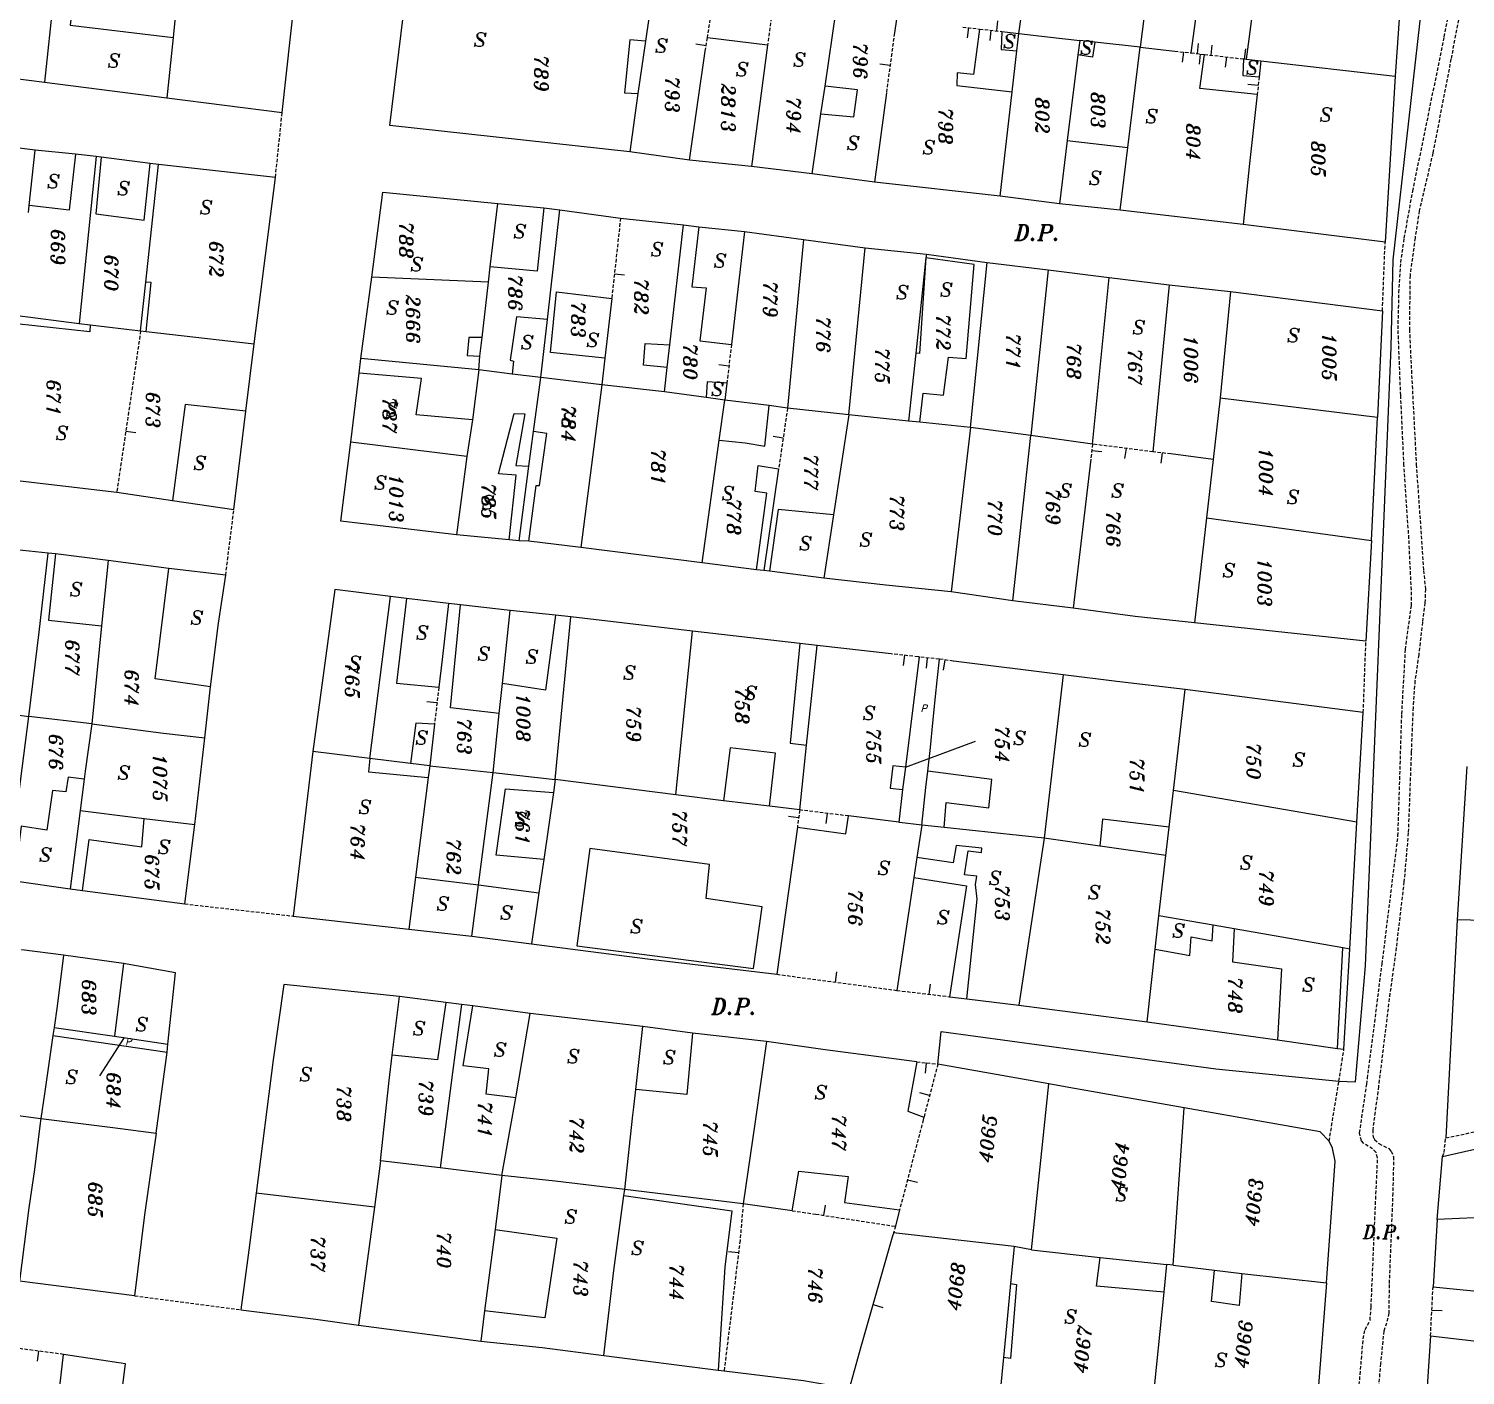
# Model space of a CAD drawing. Extents: x -334462 to -332769, y -29481 to -26664.
# Drawn here: x -334092.9 to -333987.7, y -28304.1 to -28205.6 of the extents above; entities that cross this region are included whole.
import ezdxf
from ezdxf.enums import TextEntityAlignment as Align

# ---------------------------------------------------------------- set-up
doc = ezdxf.new("R2010")
doc.units = 0
doc.header["$MEASUREMENT"] = 0
doc.linetypes.add('HIDDEN', pattern=[0.375, 0.25, -0.125])
for name, color, linetype in [('17', 7, 'CONTINUOUS'), ('18', 7, 'CONTINUOUS'), ('DP$DIVIDING$LINE', 7, 'CONTINUOUS'), ('ENC$$ST$$A$$TEXT', 7, 'CONTINUOUS'), ('ENCRO$$AREA$TEXT', 7, 'CONTINUOUS'), ('ENCROACHED$WALL', 7, 'CONTINUOUS'), ('MAP$SHEET$BOUND$', 7, 'CONTINUOUS'), ('PARCEL$BOUNDARY', 7, 'CONTINUOUS'), ('PARCEL$NUMBER', 7, 'CONTINUOUS'), ('SECTION$$A$', 7, 'CONTINUOUS'), ('STRUC$$FOOTPRINT', 7, 'CONTINUOUS')]:
    doc.layers.add(name, color=color, linetype=linetype)
doc.styles.add('ITALICT', font='ITALICT', dxfattribs={"height": 0.2})

msp = doc.modelspace()

# ---------------------------------------------------------------- linework, layer by layer
at = {"layer": '17', "color": 1, "linetype": 'Continuous'}
for p, q in [((-334022.47, -28205.68), (-334022.55, -28206.43)), ((-334006.34, -28207.51), (-334006.25, -28206.76)), ((-334005.22, -28207.64), (-334005.31, -28208.38)), ((-334036.55, -28263.34), (-334037.29, -28263.24)), ((-334034.46, -28263.01), (-334034.55, -28263.75)), ((-334034.7, -28292.44), (-334034.58, -28291.7)), ((-334031.09, -28298.97), (-334030.37, -28299.18))]:
    msp.add_line(p, q, dxfattribs=at)
at = {"layer": '18', "color": 1, "linetype": 'Continuous'}
for p, q in [((-334024.11, -28205.49), (-334024.2, -28206.24)), ((-334022.04, -28205.73), (-334021.95, -28204.99)), ((-334007.33, -28207.39), (-334007.25, -28206.65)), ((-334043.33, -28206.83), (-334044.07, -28206.71)), ((-334008.36, -28207.28), (-334008.45, -28208.02)), ((-334007.13, -28207.42), (-334007.21, -28208.16)), ((-334003.89, -28207.79), (-334003.8, -28207.04)), ((-334029.85, -28208.27), (-334030.59, -28208.17)), ((-334002.89, -28209.72), (-334003.64, -28209.64)), ((-334050.04, -28223.51), (-334049.3, -28223.59)), ((-334041.66, -28230.27), (-334042.4, -28230.18)), ((-334085.83, -28235.02), (-334085.09, -28235.13)), ((-334037.68, -28235.54), (-334038.42, -28235.43)), ((-334015.07, -28236.44), (-334014.33, -28236.53)), ((-334012.57, -28236.29), (-334012.67, -28237.03)), ((-334009.93, -28236.62), (-334010.02, -28237.37)), ((-334028.8, -28251.44), (-334028.88, -28252.18)), ((-334027.13, -28251.62), (-334027.21, -28252.37)), ((-334025.85, -28251.78), (-334025.95, -28252.52)), ((-334063.04, -28254.92), (-334063.78, -28254.84)), ((-334033.85, -28275.37), (-334033.75, -28274.62)), ((-334026.98, -28276.25), (-334026.89, -28275.51)), ((-334027.2, -28281.27), (-334027.28, -28282.02)), ((-334026.96, -28283.66), (-334027.68, -28283.47)), ((-334028.57, -28289.83), (-334027.84, -28290.02)), ((-334040.95, -28295.19), (-334041.69, -28295.1)), ((-333990.17, -28299.37), (-333989.42, -28299.41)), ((-334092.23, -28302.37), (-334092.33, -28303.12))]:
    msp.add_line(p, q, dxfattribs=at)
at = {"layer": 'DP$DIVIDING$LINE', "color": 30, "linetype": 'HIDDEN'}
for p, q in [((-334074.87, -28216.45), (-334074.37, -28211.71)), ((-333993.79, -28226.22), (-333993.59, -28221.19)), ((-334078.51, -28245.58), (-334077.91, -28240.76)), ((-333995.19, -28255.63), (-333995, -28250.41)), ((-334081.51, -28269.64), (-334073.56, -28270.53)), ((-333996.98, -28282.62), (-333996.61, -28280.28)), ((-333997.69, -28287.01), (-333996.98, -28282.62)), ((-334085.18, -28298.33), (-334077.41, -28299.35))]:
    msp.add_line(p, q, dxfattribs=at)
at = {"layer": 'DP$DIVIDING$LINE', "color": 2, "linetype": 'HIDDEN'}
for points in [[(-333995.58, -28305.97), (-333995.2, -28301.47), (-333995.06, -28300.8), (-333994.7, -28300.12), (-333994.62, -28299.15), (-333994.28, -28291.25), (-333994.14, -28288.22), (-333994.26, -28287.83), (-333994.51, -28287.58), (-333995.18, -28287.16), (-333995.33, -28286.99), (-333995.46, -28286.4), (-333994.94, -28282.83), (-333994.88, -28282.4), (-333993.81, -28274.03), (-333992.65, -28264.67), (-333992.37, -28255.74), (-333992.1, -28251.01), (-333991.67, -28247.79), (-333991.67, -28246.66), (-333991.85, -28242.89), (-333992.21, -28237.53), (-333992.45, -28232.41), (-333992.64, -28227.54), (-333992.58, -28224.89), (-333992.44, -28222.69), (-333992.19, -28220.91), (-333991.57, -28217.45), (-333990.43, -28211.96), (-333989.27, -28206.17), (-333987.86, -28199.28)], [(-333987.32, -28200.13), (-333988.77, -28207.79), (-333990.1, -28214.69), (-333991.09, -28218.9), (-333991.4, -28220.88), (-333991.77, -28223.64), (-333991.79, -28225.13), (-333991.81, -28227.59), (-333991.69, -28230.2), (-333991.31, -28237.46), (-333990.78, -28245.23), (-333990.64, -28246.6), (-333990.68, -28247.6), (-333990.86, -28249.02), (-333991.13, -28251.41), (-333991.41, -28253.31), (-333991.55, -28255.26), (-333991.68, -28258.52), (-333991.9, -28264.44), (-333992.21, -28268.01), (-333992.78, -28272.84), (-333993.29, -28276.57), (-333994.07, -28282.92), (-333994.08, -28283.01), (-333994.5, -28286.17), (-333994.48, -28286.68), (-333994.36, -28286.89), (-333994.05, -28287.19), (-333993.32, -28287.54), (-333993.16, -28287.74), (-333992.97, -28288.15), (-333993.03, -28290.8), (-333993.3, -28297.51), (-333993.32, -28299.61), (-333993.48, -28300.32), (-333993.69, -28300.91), (-333993.93, -28303.28), (-333994.46, -28309.4)], [(-333989.38, -28288.12), (-333989.28, -28287.84), (-333989.15, -28286.76)]]:
    msp.add_lwpolyline(points, dxfattribs=at)
at = {"layer": 'ENC$$ST$$A$$TEXT', "color": 1, "linetype": 'Continuous'}
msp.add_line((-334085.95, -28279.43), (-334087.75, -28282.22), dxfattribs=at)
at = {"layer": 'ENCRO$$AREA$TEXT', "color": 5, "linetype": 'Continuous'}
msp.add_line((-334028.72, -28259.62), (-334023.6, -28257.72), dxfattribs=at)
at = {"layer": 'ENCROACHED$WALL', "color": 5, "linetype": 'Continuous'}
msp.add_line((-334028.72, -28259.62), (-334028.93, -28261.27), dxfattribs=at)
at = {"layer": 'MAP$SHEET$BOUND$', "color": 6, "linetype": 'Continuous'}
for points in [[(-333996.98, -28282.62), (-333995.77, -28282.67), (-333995.02, -28274.17), (-333993.15, -28228.88), (-333993.01, -28222.49), (-333990.71, -28202.16), (-333988.93, -28166.35), (-333990.51, -28166.17)], [(-334026.35, -28281.36), (-334026.11, -28278.98), (-334005.99, -28281.7), (-333996.98, -28282.62)]]:
    msp.add_lwpolyline(points, dxfattribs=at)
at = {"layer": 'PARCEL$BOUNDARY', "color": 7, "linetype": 'Continuous'}
for p, q in [((-334010.05, -28195.13), (-334011.53, -28206.91)), ((-334074.37, -28211.71), (-334073.01, -28199.42)), ((-334091.03, -28202.46), (-334091.78, -28209.49)), ((-334082.08, -28203.46), (-334082.36, -28206.22)), ((-334047.2, -28202.62), (-334047.76, -28206.47)), ((-334034.61, -28209.78), (-334033.79, -28204.22)), ((-334029.39, -28204.87), (-334029.53, -28205.88)), ((-334020.41, -28205.92), (-334020.26, -28204.71)), ((-334082.36, -28206.22), (-334082.81, -28210.62)), ((-334047.76, -28206.47), (-334048.32, -28210.3)), ((-334021.66, -28205.77), (-334020.41, -28205.92)), ((-334020.56, -28207.18), (-334020.41, -28205.92)), ((-334015.96, -28206.42), (-334016.09, -28207.49)), ((-334014.85, -28206.54), (-334015.96, -28206.42)), ((-334011.53, -28206.91), (-334014.85, -28206.54)), ((-334044.55, -28215.18), (-334043.39, -28207.21)), ((-334038.82, -28206.78), (-334040, -28215.65)), ((-334020.91, -28210.18), (-334020.56, -28207.18)), ((-334016.09, -28207.49), (-334016.88, -28213.76)), ((-334012.44, -28214.27), (-334011.53, -28206.91)), ((-334011.53, -28206.91), (-334008.99, -28207.21)), ((-334003.76, -28207.8), (-334002.69, -28207.92)), ((-334002.69, -28207.92), (-334002.82, -28209.08)), ((-334002.69, -28207.92), (-333992.86, -28209.04)), ((-334096.44, -28208.89), (-334091.78, -28209.49)), ((-334091.78, -28209.49), (-334082.81, -28210.62)), ((-334034.91, -28211.79), (-334034.61, -28209.78)), ((-333992.86, -28209.04), (-333993.59, -28221.19)), ((-334082.81, -28210.62), (-334074.37, -28211.71)), ((-334048.32, -28210.3), (-334048.92, -28214.57)), ((-334030.12, -28210.27), (-334031, -28216.81)), ((-334021.79, -28217.82), (-334020.91, -28210.18)), ((-334035.56, -28216.18), (-334034.91, -28211.79)), ((-334092.47, -28214.45), (-334096.15, -28214.01)), ((-334016.88, -28213.76), (-334017.45, -28218.38)), ((-334092.9, -28218.51), (-334092.47, -28214.45)), ((-334089.5, -28214.76), (-334092.47, -28214.45)), ((-334088, -28214.93), (-334089.5, -28214.76)), ((-334088, -28214.93), (-334089.23, -28227.15)), ((-334087.64, -28214.97), (-334088, -28214.93)), ((-334084.04, -28215.44), (-334087.64, -28214.97)), ((-334044.55, -28215.18), (-334048.92, -28214.57)), ((-334013, -28218.84), (-334012.44, -28214.27)), ((-334084.35, -28224.12), (-334083.42, -28215.52)), ((-334083.42, -28215.52), (-334084.04, -28215.44)), ((-334074.87, -28216.45), (-334083.42, -28215.52)), ((-334040, -28215.65), (-334044.55, -28215.18)), ((-334035.56, -28216.18), (-334040, -28215.65)), ((-334076.42, -28228.63), (-334074.87, -28216.45)), ((-334031, -28216.81), (-334035.56, -28216.18)), ((-334021.79, -28217.82), (-334031, -28216.81)), ((-334017.45, -28218.38), (-334021.79, -28217.82)), ((-334092.96, -28219.02), (-334092.9, -28218.51)), ((-334059.13, -28223), (-334058.57, -28218.37)), ((-334058.57, -28218.37), (-334055.22, -28218.67)), ((-334055.22, -28218.67), (-334054.03, -28218.83)), ((-334054.94, -28226.85), (-334054.03, -28218.83)), ((-334054.03, -28218.83), (-334049.59, -28219.44)), ((-334013, -28218.84), (-334017.45, -28218.38)), ((-334003.99, -28219.9), (-334013, -28218.84)), ((-334049.59, -28219.44), (-334044.97, -28219.92)), ((-334045.97, -28228.71), (-334044.97, -28219.92)), ((-334044.97, -28219.92), (-334043.85, -28220.08)), ((-334043.85, -28220.08), (-334040.51, -28220.42)), ((-333993.59, -28221.19), (-334003.99, -28219.9)), ((-334040.51, -28220.42), (-334041.47, -28228.68)), ((-334040.51, -28220.42), (-334036.19, -28221.01)), ((-334036.19, -28221.01), (-334037.36, -28233.34)), ((-334036.19, -28221.01), (-334031.68, -28221.62)), ((-334032.88, -28233.83), (-334031.68, -28221.62)), ((-334031.68, -28221.62), (-334027.19, -28222.08)), ((-334027.22, -28222.34), (-334027.97, -28229.33)), ((-334027.19, -28222.08), (-334027.22, -28222.34)), ((-334027.19, -28222.08), (-334022.75, -28222.67)), ((-334059.26, -28224.12), (-334059.13, -28223)), ((-334023.96, -28234.76), (-334022.75, -28222.67)), ((-334022.75, -28222.67), (-334018.28, -28223.22)), ((-334018.28, -28223.22), (-334019.53, -28235.35)), ((-334018.28, -28223.22), (-334013.81, -28223.77)), ((-334084.74, -28227.69), (-334084.35, -28224.12)), ((-334068.61, -28229.7), (-334067.8, -28223.76)), ((-334059.26, -28224.12), (-334067.8, -28223.76)), ((-334059.73, -28228.18), (-334059.26, -28224.12)), ((-334015.02, -28235.98), (-334013.81, -28223.77)), ((-334013.81, -28223.77), (-334009.41, -28224.31)), ((-334009.41, -28224.31), (-334010.6, -28236.54)), ((-334009.41, -28224.31), (-334004.91, -28224.81)), ((-334050.24, -28225.31), (-334050.73, -28229.69)), ((-334004.91, -28224.81), (-334005.67, -28232.59)), ((-334004.91, -28224.81), (-333993.79, -28226.22)), ((-334093.76, -28226.57), (-334089.23, -28227.15)), ((-333993.79, -28226.22), (-333994.14, -28234)), ((-334089.23, -28227.15), (-334088.44, -28227.24)), ((-334088.44, -28227.24), (-334084.74, -28227.69)), ((-334084.74, -28227.69), (-334084.33, -28227.73)), ((-334055.43, -28231.11), (-334054.94, -28226.85)), ((-334084.33, -28227.73), (-334076.42, -28228.63)), ((-334077.04, -28233.56), (-334076.42, -28228.63)), ((-334059.9, -28229.55), (-334059.73, -28228.18)), ((-334046.17, -28230.37), (-334045.97, -28228.71)), ((-334068.74, -28230.78), (-334068.61, -28229.7)), ((-334059.98, -28230.54), (-334068.61, -28229.7)), ((-334059.98, -28230.54), (-334059.9, -28229.55)), ((-334050.73, -28229.69), (-334050.95, -28231.65)), ((-334027.97, -28229.33), (-334028.51, -28234.29)), ((-334069.35, -28235.84), (-334068.74, -28230.78)), ((-334059.98, -28230.54), (-334060.44, -28234.19)), ((-334057.52, -28230.86), (-334059.98, -28230.54)), ((-334055.43, -28231.11), (-334057.52, -28230.86)), ((-334046.38, -28232.16), (-334046.17, -28230.37)), ((-334055.97, -28235.05), (-334055.43, -28231.11)), ((-334050.95, -28231.65), (-334055.43, -28231.11)), ((-334050.95, -28231.65), (-334052.51, -28243.55)), ((-334046.38, -28232.16), (-334050.95, -28231.65)), ((-334041.8, -28231.52), (-334041.95, -28232.75)), ((-334043.33, -28232.57), (-334046.38, -28232.16)), ((-334041.95, -28232.75), (-334043.33, -28232.57)), ((-334042.36, -28235.69), (-334041.95, -28232.75)), ((-334038.71, -28233.16), (-334041.95, -28232.75)), ((-334005.67, -28232.59), (-334006.18, -28237.1)), ((-334005.67, -28232.59), (-333994.14, -28234)), ((-334077.91, -28240.76), (-334077.04, -28233.56)), ((-334037.36, -28233.34), (-334038.71, -28233.16)), ((-334032.88, -28233.83), (-334037.36, -28233.34)), ((-334032.88, -28233.83), (-334034, -28241.16)), ((-334028.51, -28234.29), (-334032.88, -28233.83)), ((-333994.59, -28243.04), (-333994.14, -28234)), ((-334060.44, -28234.19), (-334060.86, -28236.88)), ((-334056.31, -28237.6), (-334055.97, -28235.05)), ((-334027.67, -28234.38), (-334028.51, -28234.29)), ((-334023.96, -28234.76), (-334027.67, -28234.38)), ((-334023.96, -28234.76), (-334025.37, -28246.8)), ((-334019.53, -28235.35), (-334023.96, -28234.76)), ((-334060.86, -28236.88), (-334069.35, -28235.84)), ((-334043.61, -28244.67), (-334042.36, -28235.69)), ((-334020.85, -28247.45), (-334019.53, -28235.35)), ((-334015.02, -28235.98), (-334019.53, -28235.35)), ((-334060.86, -28236.88), (-334061.61, -28242.61)), ((-334015.15, -28237.09), (-334016.45, -28247.99)), ((-334006.18, -28237.1), (-334009.28, -28236.7)), ((-334006.18, -28237.1), (-334006.68, -28241.38)), ((-334057.02, -28243.05), (-334056.31, -28237.6)), ((-334038.01, -28237.79), (-334039.1, -28245.24)), ((-334095.5, -28238.43), (-334086.49, -28239.5)), ((-334086.49, -28239.5), (-334082.41, -28240.1)), ((-334082.41, -28240.1), (-334077.91, -28240.76)), ((-334034, -28241.16), (-334034.71, -28245.78)), ((-334006.68, -28241.38), (-334007.56, -28249.05)), ((-334006.68, -28241.38), (-333994.59, -28243.04)), ((-334091.52, -28243.95), (-334095.99, -28243.49)), ((-334057.76, -28242.99), (-334061.61, -28242.61)), ((-334057.02, -28243.05), (-334057.76, -28242.99)), ((-334056.32, -28243.09), (-334057.02, -28243.05)), ((-334052.51, -28243.55), (-334056.32, -28243.09)), ((-333994.59, -28243.04), (-333995, -28250.41)), ((-334090.97, -28244.01), (-334091.52, -28243.95)), ((-334087.11, -28244.51), (-334090.97, -28244.01)), ((-334087.11, -28244.51), (-334087.61, -28249.29)), ((-334043.61, -28244.67), (-334052.51, -28243.55)), ((-334078.51, -28245.58), (-334082.67, -28245.08)), ((-334039.63, -28245.17), (-334043.61, -28244.67)), ((-334039.1, -28245.24), (-334039.63, -28245.17)), ((-334038.67, -28245.29), (-334039.1, -28245.24)), ((-334034.71, -28245.78), (-334038.67, -28245.29)), ((-334065.27, -28247.28), (-334066.45, -28247.13)), ((-334062.19, -28247.65), (-334065.27, -28247.28)), ((-334061.32, -28247.75), (-334062.19, -28247.65)), ((-334020.85, -28247.45), (-334025.37, -28246.8)), ((-334016.45, -28247.99), (-334020.85, -28247.45)), ((-334057.68, -28248.16), (-334061.32, -28247.75)), ((-334058.24, -28253.51), (-334057.68, -28248.16)), ((-334054.36, -28248.51), (-334057.68, -28248.16)), ((-334054.37, -28260.52), (-334053.23, -28248.63)), ((-334053.23, -28248.63), (-334054.36, -28248.51)), ((-334044.31, -28249.67), (-334053.23, -28248.63)), ((-334087.61, -28249.29), (-334088.32, -28256.45)), ((-334045.53, -28261.66), (-334044.31, -28249.67)), ((-334036.47, -28250.58), (-334044.31, -28249.67)), ((-333995, -28250.41), (-334007.56, -28249.05)), ((-334035.18, -28250.72), (-334036.47, -28250.58)), ((-334035.96, -28258.02), (-334035.18, -28250.72)), ((-334029.78, -28251.33), (-334035.18, -28250.72)), ((-334017.18, -28252.88), (-334025.2, -28251.86)), ((-334017.18, -28252.88), (-334018.57, -28264.83)), ((-334080.05, -28257.47), (-334079.63, -28253.74)), ((-334058.47, -28255.69), (-334058.24, -28253.51)), ((-334009.09, -28261.33), (-334008.24, -28253.95)), ((-333995.19, -28255.63), (-334008.24, -28253.95)), ((-334097.46, -28255.31), (-334092.92, -28255.92)), ((-334088.32, -28256.45), (-334092.92, -28255.92)), ((-334058.93, -28260.01), (-334058.47, -28255.69)), ((-333995.67, -28263.65), (-333995.19, -28255.63)), ((-334063.22, -28256.47), (-334063.57, -28259.52)), ((-334080.76, -28263.83), (-334080.05, -28257.47)), ((-334036.47, -28262.76), (-334035.96, -28258.02)), ((-334072.13, -28258.49), (-334073.56, -28270.53)), ((-334067.95, -28259), (-334072.13, -28258.49)), ((-334064.97, -28259.35), (-334067.95, -28259)), ((-334063.57, -28259.52), (-334064.97, -28259.35)), ((-334063.57, -28259.52), (-334063.68, -28260.39)), ((-334063.57, -28259.52), (-334058.93, -28260.01)), ((-334059.99, -28268.25), (-334058.93, -28260.01)), ((-334058.93, -28260.01), (-334054.37, -28260.52)), ((-333987.61, -28259.59), (-333988.32, -28270.81)), ((-334088.88, -28260.51), (-334089.16, -28262.79)), ((-334063.68, -28260.39), (-334064.62, -28267.68)), ((-334054.37, -28260.52), (-334054.51, -28261.49)), ((-334045.53, -28261.66), (-334054.37, -28260.52)), ((-334009.41, -28264.01), (-334009.09, -28261.33)), ((-333995.67, -28263.65), (-334009.09, -28261.33)), ((-334054.51, -28261.49), (-334055.22, -28266.39)), ((-334042.05, -28262.08), (-334045.53, -28261.66)), ((-334038.68, -28262.49), (-334042.05, -28262.08)), ((-334089.16, -28262.79), (-334089.9, -28268.54)), ((-334084.47, -28263.39), (-334080.76, -28263.83)), ((-334036.47, -28262.76), (-334038.68, -28262.49)), ((-334029.22, -28263.66), (-334032.89, -28263.2)), ((-334081.51, -28269.64), (-334080.76, -28263.83)), ((-334036.64, -28264.01), (-334038.14, -28274.79)), ((-334027.52, -28263.87), (-334027.88, -28266.23)), ((-334025.89, -28264.04), (-334027.52, -28263.87)), ((-334018.57, -28264.83), (-334025.89, -28264.04)), ((-334009.66, -28266.1), (-334009.41, -28264.01)), ((-333996.17, -28272.94), (-333995.67, -28263.65)), ((-334018.57, -28264.83), (-334020.42, -28277.04)), ((-334014.48, -28265.42), (-334018.57, -28264.83)), ((-334055.22, -28266.39), (-334055.58, -28268.82)), ((-334027.88, -28266.23), (-334028.1, -28267.71)), ((-334010.16, -28270.51), (-334009.66, -28266.1)), ((-334064.62, -28267.68), (-334065.1, -28271.49)), ((-334028.1, -28267.71), (-334029.35, -28275.97)), ((-334093.97, -28267.96), (-334089.9, -28268.54)), ((-334089.9, -28268.54), (-334088.99, -28268.66)), ((-334088.99, -28268.66), (-334081.51, -28269.64)), ((-334060.48, -28271.99), (-334059.99, -28268.25)), ((-334055.58, -28268.82), (-334056.12, -28272.56)), ((-334073.56, -28270.53), (-334065.1, -28271.49)), ((-334010.43, -28272.96), (-334010.16, -28270.51)), ((-334006.18, -28271.2), (-334010.16, -28270.51)), ((-333988.32, -28270.81), (-333989.15, -28286.76)), ((-333982.23, -28270.95), (-333988.32, -28270.81)), ((-334065.1, -28271.49), (-334060.48, -28271.99)), ((-334004.66, -28271.46), (-334006.18, -28271.2)), ((-333996.69, -28272.85), (-334004.66, -28271.46)), ((-334060.48, -28271.99), (-334056.12, -28272.56)), ((-334011.03, -28278.28), (-334010.43, -28272.96)), ((-333996.17, -28272.94), (-333996.69, -28272.85)), ((-333996.61, -28280.28), (-333996.17, -28272.94)), ((-334085.99, -28274.01), (-334090.38, -28273.39)), ((-334066.31, -28280.7), (-334065.78, -28276.42)), ((-334062.39, -28276.85), (-334065.78, -28276.42)), ((-334061.24, -28276.99), (-334062.39, -28276.85)), ((-334060.41, -28277.11), (-334061.24, -28276.99)), ((-334056.2, -28277.65), (-334060.41, -28277.11)), ((-334025.51, -28276.43), (-334024.24, -28276.58)), ((-334024.24, -28276.58), (-334020.42, -28277.04)), ((-334020.42, -28277.04), (-334011.03, -28278.28)), ((-334047.95, -28278.62), (-334056.2, -28277.65)), ((-334091.08, -28278.68), (-334091.18, -28279.26)), ((-334048.47, -28283.23), (-334047.95, -28278.62)), ((-334044.31, -28279.09), (-334047.95, -28278.62)), ((-334038.9, -28279.71), (-334044.31, -28279.09)), ((-334011.03, -28278.28), (-334001.48, -28279.6)), ((-334082.8, -28280.49), (-334082.74, -28279.9)), ((-334001.48, -28279.6), (-333997.08, -28280.22)), ((-333997.08, -28280.22), (-333996.61, -28280.28)), ((-334083.61, -28286.41), (-334082.8, -28280.49)), ((-334018.23, -28282.81), (-334026.35, -28281.36)), ((-334019.48, -28294.96), (-334018.23, -28282.81)), ((-334094.81, -28284.98), (-334092.05, -28285.34)), ((-334009.12, -28296.08), (-334008.3, -28284.56)), ((-333989.38, -28288.12), (-333979.52, -28285.92)), ((-334067.17, -28288.44), (-334067.62, -28291.85)), ((-334062.8, -28288.95), (-334067.17, -28288.44)), ((-333989.77, -28292.75), (-333989.38, -28288.12)), ((-334058.28, -28289.51), (-334062.8, -28288.95)), ((-334058.28, -28289.51), (-334058.78, -28293.48)), ((-334067.62, -28291.85), (-334076.29, -28290.81)), ((-334049.34, -28290.99), (-334049.28, -28290.55)), ((-334040.61, -28291.6), (-334049.28, -28290.55)), ((-334067.62, -28291.85), (-334068.79, -28300.47)), ((-334037.02, -28292.1), (-334040.61, -28291.6)), ((-333989.77, -28292.75), (-333990.08, -28297.66)), ((-333977.33, -28292.18), (-333989.77, -28292.75)), ((-334020.77, -28294.73), (-334029.59, -28293.72)), ((-334020.77, -28294.73), (-334021.03, -28297.43)), ((-334019.48, -28294.96), (-334020.77, -28294.73)), ((-334019.48, -28294.96), (-334014.46, -28295.52)), ((-334014.46, -28295.52), (-334009.57, -28296.04)), ((-334009.77, -28298.07), (-334009.57, -28296.04)), ((-334009.12, -28296.08), (-334009.57, -28296.04)), ((-334009.12, -28296.08), (-334006.09, -28296.46)), ((-334006.09, -28296.46), (-334004.08, -28296.7)), ((-334004.08, -28296.7), (-333997.89, -28297.39)), ((-334085.18, -28298.33), (-334093.6, -28297.25)), ((-334010.75, -28307.56), (-334009.77, -28298.07)), ((-333997.89, -28297.39), (-333998.62, -28306.74)), ((-333990.08, -28297.66), (-333983.92, -28298.28)), ((-334059.56, -28299.42), (-334059.83, -28301.64)), ((-334068.79, -28300.47), (-334059.83, -28301.64)), ((-333990.27, -28301.26), (-333990.81, -28309.73)), ((-334050.81, -28302.7), (-334042.45, -28303.77)), ((-334021.55, -28302.85), (-334021.89, -28306.34)), ((-334042.45, -28303.77), (-334042.01, -28303.83))]:
    msp.add_line(p, q, dxfattribs=at)
at = {"layer": 'PARCEL$BOUNDARY', "color": 2, "linetype": 'HIDDEN'}
for p, q in [((-334043.23, -28206.24), (-334042.9, -28204.15)), ((-334038.4, -28203.64), (-334038.82, -28206.78)), ((-334024.53, -28205.45), (-334023.29, -28205.59)), ((-334023.29, -28205.59), (-334021.66, -28205.77)), ((-334043.39, -28207.21), (-334043.23, -28206.24)), ((-334029.53, -28205.88), (-334030.12, -28210.27)), ((-334008.99, -28207.21), (-334007.8, -28207.34)), ((-334007.8, -28207.34), (-334006.82, -28207.45)), ((-334006.82, -28207.45), (-334003.96, -28207.78)), ((-334003.96, -28207.78), (-334003.76, -28207.8)), ((-334002.82, -28209.08), (-334002.96, -28210.39)), ((-334049.59, -28219.44), (-334050.24, -28225.31)), ((-334084.74, -28227.69), (-334086.49, -28239.5)), ((-334041.47, -28228.68), (-334041.8, -28231.52)), ((-334037.36, -28233.34), (-334038.01, -28237.79)), ((-334015.02, -28235.98), (-334015.15, -28237.09)), ((-334010.6, -28236.54), (-334015.02, -28235.98)), ((-334009.28, -28236.7), (-334010.6, -28236.54)), ((-334026.24, -28251.72), (-334027.73, -28251.56)), ((-334062.9, -28253.78), (-334063.22, -28256.47)), ((-334036.47, -28262.76), (-334036.64, -28264.01)), ((-334032.89, -28263.2), (-334036.47, -28262.76)), ((-334038.14, -28274.79), (-334029.35, -28275.97)), ((-334029.35, -28275.97), (-334025.51, -28276.43)), ((-334027.9, -28281.2), (-334026.35, -28281.36)), ((-333990.27, -28301.26), (-333990.08, -28297.66)), ((-334090.39, -28302.62), (-334094.23, -28302.11))]:
    msp.add_line(p, q, dxfattribs=at)
at = {"layer": 'PARCEL$BOUNDARY', "color": 7, "linetype": 'Continuous'}
for points in [[(-333992.11, -28197.3), (-333992.38, -28202.04), (-333992.86, -28209.04)], [(-334048.92, -28214.57), (-334066.48, -28212.66), (-334065, -28200.49)], [(-334020.41, -28205.92), (-334018.33, -28206.15), (-334015.96, -28206.42)], [(-334002.96, -28210.39), (-334003.52, -28215.43), (-334003.99, -28219.9)], [(-334067.8, -28223.76), (-334067.01, -28217.54), (-334058.57, -28218.37)], [(-334061.61, -28242.61), (-334070.08, -28241.63), (-334069.35, -28235.84)], [(-334092.92, -28255.92), (-334092.17, -28249.75), (-334091.52, -28243.95)], [(-334082.67, -28245.08), (-334084.52, -28244.85), (-334087.11, -28244.51)], [(-334079.63, -28253.74), (-334079.03, -28249.09), (-334078.51, -28245.58)], [(-334066.45, -28247.13), (-334070.52, -28246.63), (-334072.13, -28258.49)], [(-334025.37, -28246.8), (-334030.16, -28246.31), (-334034.71, -28245.78)], [(-334062.19, -28247.65), (-334062.66, -28251.74), (-334062.9, -28253.78)], [(-334007.56, -28249.05), (-334011.91, -28248.6), (-334016.45, -28247.99)], [(-334027.09, -28259.91), (-334026.89, -28258.18), (-334026.71, -28256.39), (-334026.52, -28254.46), (-334026.39, -28253.29), (-334026.24, -28251.72)], [(-334008.24, -28253.95), (-334013.25, -28253.35), (-334017.18, -28252.88)], [(-334094.46, -28267.9), (-334093.66, -28261.62), (-334092.92, -28255.92)], [(-334088.32, -28256.45), (-334088.81, -28259.91), (-334088.88, -28260.51)], [(-334088.32, -28256.45), (-334083.07, -28257.13), (-334080.05, -28257.47)], [(-334027.52, -28263.87), (-334027.22, -28261.12), (-334027.09, -28259.91)], [(-334089.16, -28262.79), (-334085.28, -28263.29), (-334084.47, -28263.39)], [(-334027.52, -28263.87), (-334029.16, -28263.67), (-334029.22, -28263.66)], [(-334009.66, -28266.1), (-334014.46, -28265.42), (-334014.48, -28265.42)], [(-334056.12, -28272.56), (-334047.61, -28273.66), (-334038.14, -28274.79)], [(-334090.38, -28273.39), (-334093.44, -28272.99), (-334093.47, -28272.99)], [(-334090.38, -28273.39), (-334090.86, -28277.12), (-334091.08, -28278.68)], [(-334082.74, -28279.9), (-334082.18, -28274.69), (-334085.99, -28274.01)], [(-334065.78, -28276.42), (-334074.24, -28275.55), (-334075.03, -28281.05), (-334076.29, -28290.81)], [(-334061.24, -28276.99), (-334061.91, -28281.98), (-334062.8, -28288.95)], [(-334057.27, -28283.83), (-334057.24, -28283.68), (-334056.2, -28277.65)], [(-334091.18, -28279.26), (-334091.79, -28283.53), (-334092.05, -28285.34)], [(-334091.18, -28279.26), (-334087.97, -28279.73), (-334082.8, -28280.49)], [(-334038.9, -28279.71), (-334039.72, -28285.56), (-334040.61, -28291.6)], [(-334027.9, -28281.2), (-334034.61, -28280.31), (-334038.9, -28279.71)], [(-334067.17, -28288.44), (-334066.53, -28282.57), (-334066.31, -28280.7)], [(-334049.28, -28290.55), (-334048.69, -28285.1), (-334048.62, -28284.52), (-334048.47, -28283.23)], [(-334008.3, -28284.56), (-334016.76, -28283.07), (-334018.23, -28282.81)], [(-334058.28, -28289.51), (-334057.68, -28286.14), (-334057.27, -28283.83)], [(-334092.05, -28285.34), (-334092.12, -28285.89), (-334092.52, -28289.07), (-334092.92, -28291.89), (-334093.6, -28297.25)], [(-334092.05, -28285.34), (-334086.77, -28286.01), (-334083.61, -28286.41)], [(-333997.69, -28287.01), (-333998.36, -28286.32), (-334008.3, -28284.56)], [(-334083.61, -28286.41), (-334084.45, -28292.39), (-334085.18, -28298.33)], [(-333997.89, -28297.39), (-333997.24, -28288.46), (-333997.45, -28287.53), (-333997.69, -28287.01)], [(-334049.28, -28290.55), (-334054.39, -28289.94), (-334058.28, -28289.51)], [(-334076.29, -28290.81), (-334076.81, -28294.99), (-334077.41, -28299.35)], [(-334050.81, -28302.7), (-334050.09, -28296.47), (-334049.34, -28290.99)], [(-334058.78, -28293.48), (-334059.08, -28295.89), (-334059.56, -28299.42)], [(-334021.03, -28297.43), (-334021.28, -28300.03), (-334021.55, -28302.85)], [(-334077.41, -28299.35), (-334071.91, -28300.04), (-334068.79, -28300.47)], [(-334059.83, -28301.64), (-334055.32, -28302.12), (-334050.81, -28302.7)], [(-334087.32, -28315.18), (-334086.34, -28307.16), (-334085.85, -28303.31), (-334090.39, -28302.62)], [(-334042.01, -28303.83), (-334036.19, -28304.53), (-334032.82, -28305.11)]]:
    msp.add_lwpolyline(points, dxfattribs=at)
at = {"layer": 'PARCEL$BOUNDARY', "color": 2, "linetype": 'HIDDEN'}
for points in [[(-334027.73, -28251.56), (-334027.8, -28251.55), (-334029.78, -28251.33)], [(-334025.2, -28251.86), (-334025.23, -28251.86), (-334026.24, -28251.72)], [(-333989.15, -28286.76), (-333981.82, -28285.26), (-333978.73, -28284.65), (-333977.27, -28284.47), (-333974.71, -28284.31)], [(-334040.61, -28291.6), (-334040.84, -28294.27), (-334041.56, -28300.2), (-334042.01, -28303.83)], [(-334037.02, -28292.1), (-334035.3, -28292.35), (-334029.46, -28293.24)]]:
    msp.add_lwpolyline(points, dxfattribs=at)
at = {"layer": 'SECTION$$A$', "color": 2, "linetype": 'HIDDEN'}
for p, q in [((-334026.35, -28281.36), (-334027.37, -28285.25)), ((-334027.42, -28285.44), (-334029.15, -28292.03)), ((-334027.37, -28285.25), (-334027.42, -28285.44)), ((-334029.59, -28293.72), (-334029.62, -28293.83)), ((-334029.46, -28293.24), (-334029.59, -28293.72))]:
    msp.add_line(p, q, dxfattribs=at)
at = {"layer": 'SECTION$$A$', "color": 7, "linetype": 'Continuous'}
msp.add_line((-334029.15, -28292.03), (-334029.46, -28293.24), dxfattribs=at)
msp.add_lwpolyline([(-334032.82, -28305.11), (-334031.97, -28302.05), (-334029.62, -28293.83)], dxfattribs=at)
at = {"layer": 'STRUC$$FOOTPRINT', "color": 1, "linetype": 'Continuous'}
for p, q in [((-334038.82, -28206.78), (-334043.23, -28206.24)), ((-334016.88, -28213.76), (-334012.44, -28214.27)), ((-334067.95, -28259), (-334066.45, -28247.13)), ((-334027.73, -28251.56), (-334028.72, -28259.62)), ((-334028.93, -28261.27), (-334029.22, -28263.66)), ((-334064.62, -28267.68), (-334059.99, -28268.25)), ((-334059.99, -28268.25), (-334055.58, -28268.82)), ((-334052.8, -28272.71), (-334039.85, -28274.36)), ((-333997.08, -28280.22), (-333996.69, -28272.85)), ((-334085.99, -28274.01), (-334086.65, -28279.32)), ((-334091.08, -28278.68), (-334086.65, -28279.32)), ((-334086.65, -28279.32), (-334082.74, -28279.9)), ((-334091.77, -28314.67), (-334090.39, -28302.62))]:
    msp.add_line(p, q, dxfattribs=at)
for points in [[(-334089.58, -28202.64), (-334089.9, -28205.31), (-334082.36, -28206.22)], [(-334007.8, -28207.34), (-334007.33, -28203.95), (-334003.31, -28204.3), (-334003.76, -28207.8)], [(-334023.29, -28205.59), (-334023.75, -28208.92), (-334024.93, -28208.79), (-334024.96, -28209.72), (-334020.91, -28210.18)], [(-334047.76, -28206.47), (-334048.92, -28206.37), (-334049.31, -28210.25), (-334048.32, -28210.3)], [(-334021.66, -28205.77), (-334021.72, -28207.08), (-334020.56, -28207.18)], [(-334014.85, -28206.54), (-334015.02, -28207.66), (-334016.09, -28207.49)], [(-334002.96, -28210.39), (-334007.16, -28209.94), (-334006.82, -28207.45)], [(-334003.96, -28207.78), (-334004.01, -28209), (-334002.82, -28209.08)], [(-334034.91, -28211.79), (-334032.51, -28212.03), (-334032.23, -28210.05), (-334034.61, -28209.78)], [(-334089.5, -28214.76), (-334089.97, -28218.85), (-334092.9, -28218.51)], [(-334087.64, -28214.97), (-334088.01, -28219.13), (-334084.47, -28219.58), (-334084.04, -28215.44)], [(-334055.22, -28218.67), (-334055.7, -28223.31), (-334059.13, -28223)], [(-334043.85, -28220.08), (-334044.36, -28224.46), (-334043.32, -28224.54), (-334043.78, -28228.41), (-334041.47, -28228.68)], [(-334027.22, -28222.34), (-334027.69, -28229.34), (-334027.97, -28229.33)], [(-334027.67, -28234.38), (-334027.43, -28232.26), (-334025.93, -28232.4), (-334025.58, -28229.61), (-334024.27, -28229.7), (-334023.69, -28222.84), (-334027.22, -28222.34)], [(-334084.33, -28227.73), (-334083.98, -28224.15), (-334084.35, -28224.12)], [(-334050.73, -28229.69), (-334054.72, -28229.27), (-334054.27, -28224.83), (-334050.24, -28225.31)], [(-334054.94, -28226.85), (-334057.21, -28226.67), (-334057.67, -28229.84), (-334057.43, -28229.91), (-334057.52, -28230.86)], [(-334088.44, -28227.24), (-334088.46, -28227.77), (-334093.84, -28227.17)], [(-334059.73, -28228.18), (-334060.7, -28228.18), (-334060.83, -28229.5), (-334059.9, -28229.55)], [(-334046.17, -28230.37), (-334047.92, -28230.19), (-334047.79, -28228.61), (-334045.97, -28228.71)], [(-334060.44, -28234.19), (-334064.57, -28233.83), (-334064.18, -28231.17), (-334068.74, -28230.78)], [(-334041.8, -28231.52), (-334043.24, -28231.43), (-334043.33, -28232.57)], [(-334077.04, -28233.56), (-334081.47, -28233.08), (-334082.41, -28240.1)], [(-334057.76, -28242.99), (-334057.23, -28238.24), (-334058.53, -28238.16), (-334057.39, -28233.74), (-334056.59, -28233.76), (-334057.25, -28237.54), (-334056.31, -28237.6)], [(-334042.36, -28235.69), (-334040.47, -28235.88), (-334039.02, -28236.14), (-334038.71, -28233.16)], [(-334056.32, -28243.09), (-334055.77, -28239.01), (-334055.52, -28239.01), (-334055, -28235.19), (-334055.97, -28235.05)], [(-334039.63, -28245.17), (-334038.87, -28239.57), (-334039.72, -28239.44), (-334039.52, -28237.55), (-334038.01, -28237.79)], [(-334034, -28241.16), (-334038.04, -28240.76), (-334038.67, -28245.29)], [(-334090.97, -28244.01), (-334091.48, -28248.86), (-334087.61, -28249.29)], [(-334079.63, -28253.74), (-334083.67, -28253.15), (-334082.67, -28245.08)], [(-334065.27, -28247.28), (-334066, -28253.47), (-334062.9, -28253.78)], [(-334058.47, -28255.69), (-334062.05, -28255.28), (-334061.32, -28247.75)], [(-334054.36, -28248.51), (-334055.08, -28254), (-334058.24, -28253.51)], [(-334036.47, -28250.58), (-334037.16, -28257.86), (-334035.96, -28258.02)], [(-334063.22, -28256.47), (-334064.59, -28256.41), (-334064.97, -28259.35)], [(-334038.68, -28262.49), (-334038.23, -28258.61), (-334041.55, -28258.22), (-334042.05, -28262.08)], [(-334067.95, -28259), (-334068.06, -28259.97), (-334063.68, -28260.39)], [(-334028.72, -28259.62), (-334029.64, -28259.54), (-334029.84, -28261.17), (-334028.93, -28261.27)], [(-334025.89, -28264.04), (-334025.74, -28262.21), (-334022.62, -28262.6), (-334022.39, -28260.52), (-334027.09, -28259.91)], [(-334088.88, -28260.51), (-334090.05, -28260.37), (-334090.22, -28261.43), (-334091.2, -28261.33), (-334091.6, -28264.24), (-334093.49, -28263.95), (-334093.97, -28267.96)], [(-334055.22, -28266.39), (-334058.71, -28266.08), (-334058.01, -28261.22), (-334054.51, -28261.49)], [(-334088.99, -28268.66), (-334088.51, -28264.93), (-334084.66, -28265.45), (-334084.47, -28263.39)], [(-334036.64, -28264.01), (-334033.08, -28264.5), (-334032.89, -28263.2)], [(-334009.41, -28264.01), (-334014.29, -28263.44), (-334014.48, -28265.42)], [(-334039.85, -28274.36), (-334039.22, -28269.85), (-334043.33, -28269.24), (-334043.07, -28266.75), (-334051.83, -28265.57), (-334052.8, -28272.71)], [(-334024.24, -28276.58), (-334023.48, -28269.28), (-334023.59, -28268.21), (-334023.49, -28267.6), (-334024.41, -28267.5), (-334024.14, -28265.76), (-334023.16, -28265.88), (-334023.14, -28265.56), (-334025, -28265.35), (-334025.22, -28266.62), (-334027.88, -28266.23)], [(-334028.1, -28267.71), (-334024.25, -28268.31), (-334025.51, -28276.43)], [(-334010.43, -28272.96), (-334007.89, -28273.41), (-334007.81, -28272.04), (-334006.25, -28272.33), (-334006.18, -28271.2)], [(-334004.66, -28271.46), (-334004.78, -28273.88), (-334001.18, -28274.38), (-334001.48, -28279.6)], [(-334062.39, -28276.85), (-334062.99, -28281.06), (-334066.31, -28280.7)], [(-334057.27, -28283.83), (-334059.44, -28283.56), (-334059.23, -28281.71), (-334061.11, -28281.49), (-334060.41, -28277.11)], [(-334044.31, -28279.09), (-334044.74, -28283.58), (-334048.47, -28283.23)], [(-334027.9, -28281.2), (-334028.55, -28284.8), (-334027.37, -28285.25)], [(-334037.02, -28292.1), (-334036.53, -28289.21), (-334032.93, -28289.6), (-334033.2, -28291.49), (-334029.15, -28292.03)], [(-334049.34, -28290.99), (-334041.44, -28292.1), (-334041.96, -28296.22), (-334042.45, -28303.77)], [(-334058.78, -28293.48), (-334054.26, -28294.1), (-334055.13, -28299.94), (-334059.56, -28299.42)], [(-334009.77, -28298.07), (-334014.72, -28297.61), (-334014.46, -28295.52)], [(-334004.08, -28296.7), (-334004.28, -28299.03), (-334006.32, -28298.75), (-334006.09, -28296.46)], [(-334021.03, -28297.43), (-334020.6, -28297.49), (-334021.04, -28302.92), (-334021.55, -28302.85)], [(-333990.27, -28301.26), (-333986.27, -28301.71), (-333986.8, -28310.15)]]:
    msp.add_lwpolyline(points, dxfattribs=at)

# ---------------------------------------------------------------- texts
at = {"layer": 'DP$DIVIDING$LINE', "color": 2, "linetype": 'Continuous', "style": 'ITALICT'}
for p in [(-334019.05, -28220.49), (-334041.25, -28277.15)]:
    msp.add_text('D.P.', height=1.15, dxfattribs=at).set_placement(p, align=Align.MIDDLE)
at = {"layer": 'DP$DIVIDING$LINE', "color": 4, "linetype": 'Continuous', "style": 'ITALICT'}
msp.add_text('D.P.', height=1, dxfattribs=at).set_placement((-333993.78, -28293.66), align=Align.MIDDLE)
at = {"layer": 'ENC$$ST$$A$$TEXT', "color": 1, "linetype": 'Continuous', "style": 'ITALICT'}
msp.add_text('P', height=0.5, dxfattribs=at).set_placement((-334085.64, -28279.73), align=Align.MIDDLE)
at = {"layer": 'ENCRO$$AREA$TEXT', "color": 5, "linetype": 'Continuous', "style": 'ITALICT'}
msp.add_text('P', height=0.5, dxfattribs=at).set_placement((-334027.38, -28255.32), align=Align.MIDDLE)
at = {"layer": 'PARCEL$NUMBER', "color": 7, "linetype": 'Continuous', "style": 'ITALICT'}
for s, rotation, p in [('789', 270.0189, (-334055.39, -28208.86)), ('796', 270.0189, (-334032.02, -28207.94)), ('793', 270.0189, (-334045.79, -28210.41)), ('2813', 270.0189, (-334041.69, -28211.38)), ('794', 270.0189, (-334036.92, -28211.91)), ('802', 270.0189, (-334018.69, -28211.95)), ('803', 270.0189, (-334014.61, -28211.55)), ('798', 270.0189, (-334025.78, -28212.72)), ('804', 270.0189, (-334007.65, -28213.85)), ('805', 270.0189, (-333998.49, -28215.13)), ('669', 270.0189, (-334090.8, -28221.57)), ('788', 270.0189, (-334065.28, -28221.06)), ('672', 270.0189, (-334079.2, -28222.45)), ('670', 270.0189, (-334086.88, -28223.45)), ('786', 270.0189, (-334057.3, -28224.91)), ('782', 270.0189, (-334048.06, -28225.21)), ('779', 270.0189, (-334038.62, -28225.4)), ('2666', 270.0189, (-334064.78, -28226.85)), ('783', 270.0189, (-334052.69, -28226.89)), ('772', 270.0189, (-334025.96, -28227.81)), ('776', 270.0189, (-334034.73, -28227.98)), ('780', 270.0189, (-334044.48, -28229.95)), ('771', 270.0189, (-334020.83, -28229.22)), ('768', 270.0189, (-334016.37, -28229.92)), ('1006', 270.0189, (-334007.82, -28229.76)), ('1005', 270.0189, (-333997.68, -28229.61)), ('775', 270.0189, (-334030.41, -28230.27)), ('767', 270.0189, (-334011.9, -28230.35)), ('671', 270.0189, (-334091.11, -28232.59)), ('673', 270.0189, (-334083.84, -28233.49)), ('787', 270.0189, (-334066.51, -28233.88)), ('784', 270.0189, (-334053.39, -28234.48)), ('781', 270.0189, (-334046.82, -28237.68)), ('777', 270.0189, (-334035.63, -28238.06)), ('1004', 270.0189, (-334002.32, -28238.01)), ('1013', 270.0189, (-334066.01, -28239.95)), ('785', 270.0189, (-334059.24, -28240.19)), ('778', 270.0189, (-334041.28, -28241.32)), ('773', 270.0189, (-334029.34, -28241.03)), ('770', 270.0189, (-334022.16, -28241.38)), ('769', 270.0189, (-334017.92, -28240.59)), ('766', 270.0189, (-334013.5, -28242.21)), ('1003', 270.0189, (-334002.41, -28246.12)), ('677', 270.0189, (-334089.75, -28251.62)), ('674', 270.0189, (-334085.4, -28253.81)), ('765', 270.0189, (-334069.23, -28253.29)), ('758', 270.0189, (-334040.68, -28255.15)), ('1008', 270.0189, (-334056.72, -28256)), ('759', 270.0189, (-334048.62, -28256.49)), ('763', 270.0189, (-334061.03, -28257.4)), ('755', 270.0189, (-334031.06, -28258.11)), ('754', 270.0189, (-334021.62, -28257.95)), ('676', 270.0189, (-334090.95, -28258.53)), ('750', 270.0189, (-334003.21, -28259.2)), ('1075', 270.0189, (-334083.31, -28260.41)), ('751', 270.0189, (-334011.76, -28260.3)), ('761', 270.0189, (-334056.77, -28264)), ('757', 270.0189, (-334045.26, -28264.12)), ('764', 270.0189, (-334068.84, -28265.11)), ('762', 270.0189, (-334061.82, -28266.21)), ('675', 270.0189, (-334083.9, -28267.34)), ('749', 270.0189, (-334002.29, -28268.5)), ('753', 270.0189, (-334021.62, -28269.58)), ('756', 270.0189, (-334032.4, -28269.94)), ('752', 270.0189, (-334014.25, -28271.32)), ('683', 270.0189, (-334088.52, -28276.49)), ('748', 270.0189, (-334004.56, -28276.34)), ('684', 270.0189, (-334086.72, -28283.29)), ('738', 270.0189, (-334069.84, -28284.27)), ('739', 270.0189, (-334063.85, -28283.87)), ('741', 270.0189, (-334059.52, -28285.45)), ('742', 270.0189, (-334052.81, -28286.58)), ('747', 270.0189, (-334033.58, -28286.41)), ('4065', 83.9793, (-334022.7, -28286.81)), ('745', 270.0189, (-334043.02, -28286.88)), ('4064', 83.9793, (-334013.02, -28288.88)), ('4063', 83.9793, (-334003.2, -28291.49)), ('685', 270.0189, (-334088.06, -28291.31)), ('740', 270.0189, (-334062.51, -28294.99)), ('737', 270.0189, (-334071.75, -28295.29)), ('743', 270.0189, (-334052.51, -28297.08)), ('4068', 83.9793, (-334025.02, -28297.65)), ('744', 270.0189, (-334045.49, -28297.34)), ('746', 270.0189, (-334035.33, -28297.57)), ('4066', 83.9793, (-334003.96, -28301.88)), ('4067', 83.9793, (-334015.75, -28302.25))]:
    msp.add_text(s, height=1, rotation=rotation, dxfattribs=at).set_placement(p, align=Align.MIDDLE)
at = {"layer": 'STRUC$$FOOTPRINT', "color": 1, "linetype": 'Continuous', "style": 'ITALICT'}
for p in [(-334059.87, -28206.38), (-334046.59, -28206.82), (-334021.11, -28206.5), (-334015.46, -28206.95), (-334086.69, -28207.9), (-334036.49, -28207.84), (-334040.68, -28208.54), (-334003.32, -28208.41), (-334010.69, -28211.97), (-333997.92, -28211.85), (-334032.55, -28213.94), (-334027.02, -28214.26), (-334014.82, -28216.49), (-334091.13, -28216.74), (-334085.99, -28217.25), (-334079.95, -28218.65), (-334056.97, -28220.4), (-334046.92, -28221.72), (-334064.51, -28222.81), (-334042.3, -28222.54), (-334028.95, -28224.87), (-334025.73, -28224.67), (-334066.29, -28225.99), (-334011.64, -28227.43), (-334000.3, -28228.01), (-334056.43, -28228.52), (-334051.62, -28228.36), (-334042.49, -28231.94), (-334066.33, -28233.45), (-334053.48, -28234.19), (-334090.5, -28235.16), (-334080.4, -28237.35), (-334067.18, -28238.81), (-334041.72, -28239.59), (-334016.99, -28239.39), (-334013.19, -28239.39), (-334059.3, -28240.25), (-334000.34, -28239.86), (-334036.05, -28243.24), (-334031.63, -28242.97), (-334005.04, -28245.22), (-334089.47, -28246.6), (-334080.62, -28248.68), (-334064.11, -28249.77), (-334059.61, -28251.32), (-334069.05, -28252), (-334056.08, -28251.55), (-334048.94, -28252.72), (-334040.05, -28254.19), (-334031.39, -28255.67), (-334064.15, -28257.46), (-334020.37, -28257.5), (-334015.59, -28257.61), (-333999.91, -28259.09), (-334085.97, -28260.04), (-334068.31, -28262.54), (-334056.9, -28263.44), (-334091.71, -28266.04), (-334083.02, -28265.46), (-334030.3, -28267.01), (-334003.76, -28266.62), (-334022.16, -28267.75), (-334014.9, -28268.8), (-334062.6, -28269.62), (-334057.94, -28270.28), (-334048.43, -28271.29), (-334025.96, -28270.63), (-334008.72, -28271.6), (-333999.21, -28275.56), (-334084.66, -28278.46), (-334064.35, -28278.74), (-334058.41, -28280.3), (-334053.05, -28280.8), (-334046.02, -28280.88), (-334089.79, -28282.31), (-334072.65, -28282.12), (-334034.92, -28283.44), (-334012.89, -28290.91), (-334053.24, -28292.53), (-334048.35, -28294.83), (-334016.63, -28299.85), (-334005.61, -28303.03)]:
    msp.add_text('S', height=1, dxfattribs=at).set_placement(p, align=Align.MIDDLE)

doc.saveas('drawing.dxf')
